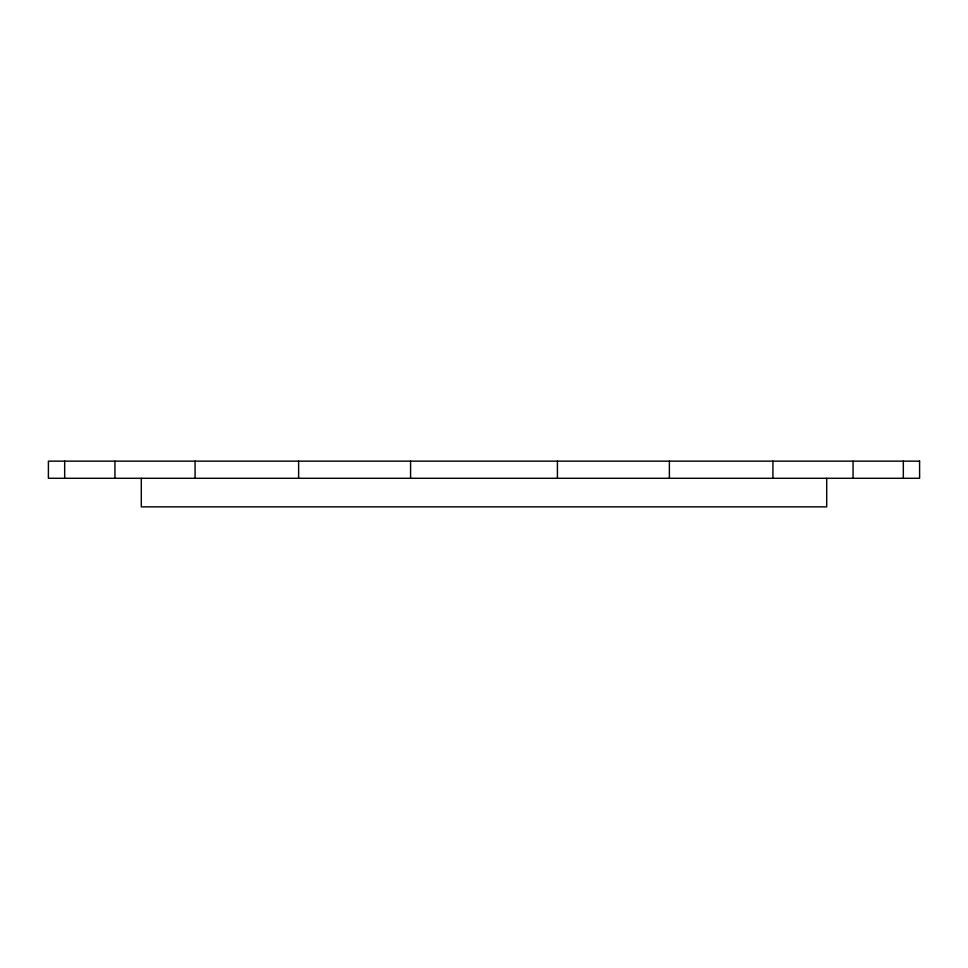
<?xml version="1.0" encoding="UTF-8"?>
<svg xmlns="http://www.w3.org/2000/svg" width="968" height="968" viewBox="0 0 968 968"><rect width="100%" height="100%" fill="white"/><g stroke="black" fill="none" stroke-linecap="round" stroke-linejoin="round"><path stroke-width="1.45" d="M903.325 461.143L903.325 478.289M853.074 461.143L853.074 478.289M826.696 478.289L826.696 506.857L141.304 506.857L141.304 478.289M772.936 461.143L772.936 478.289M669.372 461.143L669.372 478.289M557.411 461.143L557.411 478.289M410.589 461.143L410.589 478.289M298.628 461.143L298.628 478.289M195.064 461.143L195.064 478.289M114.926 461.143L114.926 478.289M64.674 461.143L64.674 478.289M919.6 461.143L48.4 461.143L48.4 478.289L919.6 478.289L919.6 461.143"/></g></svg>
